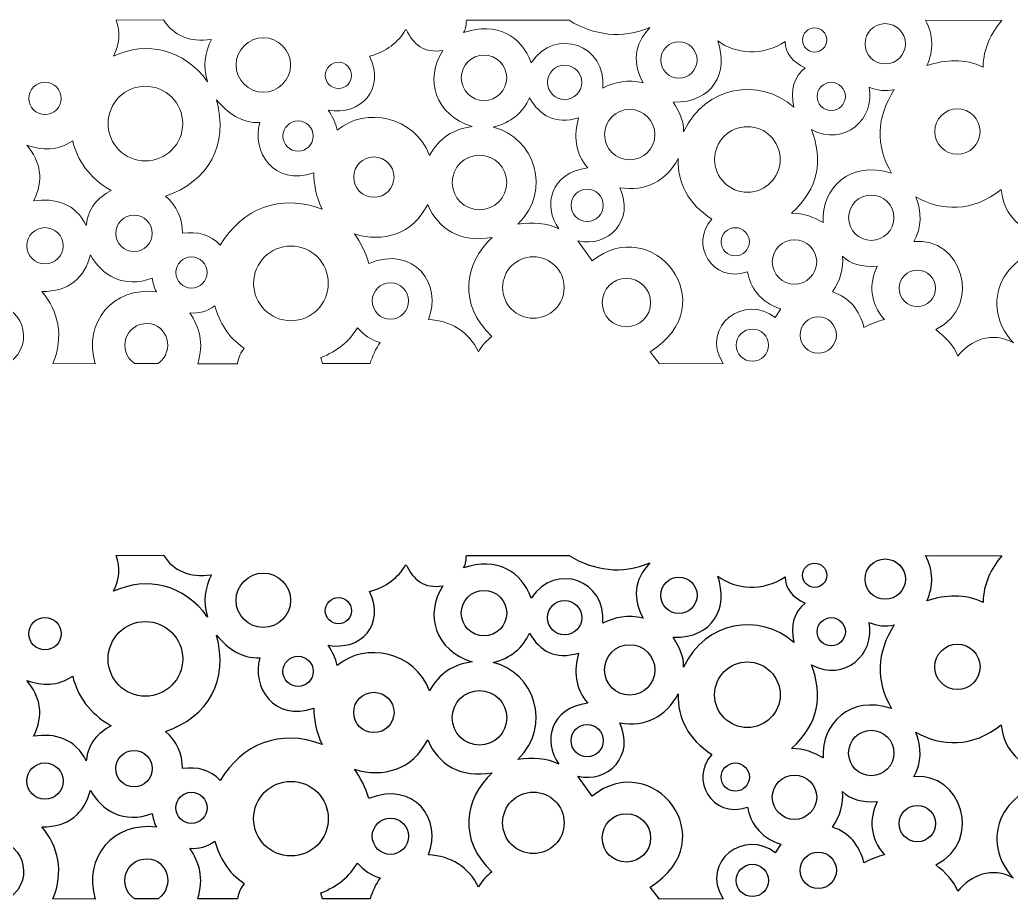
# Model space of a CAD drawing. Header units: centimetres. Extents: x -118 to 118, y -35 to 9.
# Drawn here: x 4.06 to 53.2, y -35.06 to 8.52 of the extents above; entities that cross this region are included whole.
import ezdxf

# ---------------------------------------------------------------- set-up
doc = ezdxf.new("R2010")
doc.units = ezdxf.units.CM
doc.header["$MEASUREMENT"] = 0
doc.layers.add('layer 1', color=7, linetype='Continuous')

msp = doc.modelspace()

# ---------------------------------------------------------------- linework, layer by layer
at = {"layer": 'layer 1', "color": 242, "lineweight": 9}
for centre, major_axis in [((43.46187, 7.52588), (0, 0.6)), ((46.96045, 7.33343), (0, 1)), ((16.13301, 6.28407), (0, 1.35)), ((36.7314, 6.53237), (0, 0.9)), ((19.85622, 5.76756), (0, 0.65)), ((27.07108, 5.64757), (0, 1.125)), ((31.06492, 5.42299), (0, 0.85)), ((5.31024, 4.62869), (0, 0.8)), ((44.28357, 4.72463), (0, 0.7)), ((10.28718, 3.38065), (0, 1.85)), ((34.29369, 2.83472), (0, 1.25)), ((50.53647, 2.98493), (0, 1.125)), ((17.85551, 2.76097), (0, 0.75)), ((40.12776, 1.60217), (0, 1.625)), ((21.61212, 0.72569), (0, 1)), ((26.84852, 0.46021), (0, 1.35)), ((32.18466, -0.6712), (0, 0.8)), ((46.26726, -1.28428), (0, 1.125)), ((9.72414, -2.0597), (0, 0.9)), ((5.31024, -2.67691), (0, 0.9)), ((39.52518, -2.47894), (0, 0.7)), ((42.46196, -3.47739), (0, 1.1)), ((17.50291, -4.53814), (0, 1.85)), ((12.57018, -4.00105), (0, 0.775)), ((29.51924, -4.74427), (0, 1.525)), ((48.552, -4.78307), (0, 0.9)), ((34.12935, -5.49184), (0, 1.2)), ((22.43382, -5.40967), (0, 0.9)), ((43.64033, -7.0985), (0, 0.9)), ((40.37427, -7.60087), (0, 0.8))]:
    msp.add_ellipse(centre, major_axis=major_axis, ratio=1, dxfattribs=at)
at = {"layer": 'layer 1', "color": 177}
for centre, major_axis in [((43.46187, -19.00302), (0, 0.6)), ((46.96045, -19.19547), (0, 1)), ((16.13301, -20.24483), (0, 1.35)), ((36.7314, -19.99653), (0, 0.9)), ((19.85622, -20.76134), (0, 0.65)), ((27.07108, -20.88133), (0, 1.125)), ((31.06492, -21.10591), (0, 0.85)), ((5.31024, -21.90021), (0, 0.8)), ((44.28357, -21.80427), (0, 0.7)), ((10.28718, -23.14825), (0, 1.85)), ((34.29369, -23.69418), (0, 1.25)), ((50.53647, -23.54397), (0, 1.125)), ((17.85551, -23.76793), (0, 0.75)), ((40.12776, -24.92673), (0, 1.625)), ((21.61212, -25.80321), (0, 1)), ((26.84852, -26.06869), (0, 1.35)), ((32.18466, -27.2001), (0, 0.8)), ((46.26726, -27.81318), (0, 1.125)), ((9.72414, -28.5886), (0, 0.9)), ((5.31024, -29.20581), (0, 0.9)), ((39.52518, -29.00784), (0, 0.7)), ((42.46196, -30.00629), (0, 1.1)), ((17.50291, -31.06704), (0, 1.85)), ((12.57018, -30.52995), (0, 0.775)), ((29.51924, -31.27317), (0, 1.525)), ((48.552, -31.31197), (0, 0.9)), ((34.12935, -32.02074), (0, 1.2)), ((22.43382, -31.93857), (0, 0.9)), ((43.64033, -33.6274), (0, 0.9)), ((40.37427, -34.12977), (0, 0.8))]:
    msp.add_ellipse(centre, major_axis=major_axis, ratio=1, dxfattribs=at)
at = {"layer": 'layer 1', "color": 242, "lineweight": 9}
for points, knots in [([(8.83842, 8.50943), (9.04592, 7.91599), (9.00442, 7.32254), (8.71392, 6.72908), (8.71392, 6.72908), (10.35082, 7.48673), (12.20224, 7.08782), (13.37022, 5.44673), (13.37022, 5.44673), (13.12379, 6.22071), (13.23895, 6.90962), (13.55697, 7.55078), (13.55697, 7.55078), (12.46085, 7.40242), (11.67753, 7.74066), (11.17902, 8.52188), (11.17902, 8.52188), (11.17902, 8.52188), (8.83842, 8.50943), (8.83842, 8.50943)], [0, 0, 0, 0, 0.16666667, 0.16666667, 0.16666667, 0.16666667, 0.33333333, 0.33333333, 0.33333333, 0.33333333, 0.5, 0.5, 0.5, 0.5, 0.66666667, 0.66666667, 0.66666667, 0.66666667, 1, 1, 1, 1]), ([(26.20641, 8.49708), (26.1678, 8.32915), (26.20713, 8.08955), (26.05582, 7.89472), (26.05582, 7.89472), (27.71134, 8.43707), (28.93728, 7.73503), (29.40987, 6.38882), (29.40987, 6.38882), (30.61674, 8.21165), (33.1668, 7.26069), (32.95558, 5.14303), (32.95558, 5.14303), (33.55655, 5.45819), (34.21637, 5.56737), (34.95432, 5.40314), (34.95432, 5.40314), (34.44922, 6.32687), (34.47198, 7.29162), (35.29657, 8.14114), (35.29657, 8.14114), (33.89255, 7.5445), (32.5119, 7.75839), (31.29909, 8.49708), (31.29909, 8.49708), (31.29909, 8.49708), (26.20641, 8.49708), (26.20641, 8.49708)], [0, 0, 0, 0, 0.125, 0.125, 0.125, 0.125, 0.25, 0.25, 0.25, 0.25, 0.375, 0.375, 0.375, 0.375, 0.5, 0.5, 0.5, 0.5, 0.625, 0.625, 0.625, 0.625, 0.75, 0.75, 0.75, 0.75, 1, 1, 1, 1]), ([(48.9612, 8.50979), (49.34671, 7.74753), (49.36699, 6.99669), (49.02208, 6.25723), (49.02208, 6.25723), (49.96065, 6.5572), (50.89157, 6.61175), (51.80734, 6.18113), (51.80734, 6.18113), (51.82631, 7.12395), (52.21428, 7.8487), (52.73576, 8.49457), (52.73576, 8.49457), (52.73576, 8.49457), (48.9612, 8.50979), (48.9612, 8.50979)], [0, 0, 0, 0, 0.2, 0.2, 0.2, 0.2, 0.4, 0.4, 0.4, 0.4, 0.6, 0.6, 0.6, 0.6, 1, 1, 1, 1]), ([(23.21735, 8.04537), (23.21735, 8.04537), (23.16731, 8.00878), (23.16731, 8.00878), (23.16731, 8.00878), (22.81273, 7.40619), (22.25414, 6.95199), (21.39734, 6.71461), (21.39734, 6.71461), (22.19187, 5.06131), (20.97334, 3.77183), (19.34249, 4.05309), (19.34249, 4.05309), (19.56712, 3.73106), (19.73848, 3.40142), (19.7926, 3.05502), (19.7926, 3.05502), (21.20564, 4.22684), (23.62664, 3.7523), (24.37198, 1.80254), (24.37198, 1.80254), (24.85052, 2.66792), (25.56874, 3.12054), (26.48554, 3.23115), (26.48554, 3.23115), (24.66356, 3.78418), (24.09429, 5.59561), (25.03736, 7.00816), (25.03736, 7.00816), (24.09676, 6.84019), (23.56429, 7.30009), (23.21735, 8.04537)], [0, 0, 0, 0, 0.11111111, 0.11111111, 0.11111111, 0.11111111, 0.22222222, 0.22222222, 0.22222222, 0.22222222, 0.33333333, 0.33333333, 0.33333333, 0.33333333, 0.44444444, 0.44444444, 0.44444444, 0.44444444, 0.55555556, 0.55555556, 0.55555556, 0.55555556, 0.66666667, 0.66666667, 0.66666667, 0.66666667, 0.77777778, 0.77777778, 0.77777778, 0.77777778, 1, 1, 1, 1]), ([(38.66132, 7.47941), (39.198, 5.94132), (38.43912, 4.38907), (36.45284, 4.44917), (36.45284, 4.44917), (36.76009, 3.95449), (36.98863, 3.49254), (36.96644, 2.97685), (36.96644, 2.97685), (38.02637, 5.24538), (40.72866, 5.69206), (42.42772, 4.19237), (42.42772, 4.19237), (42.25097, 5.06197), (42.43929, 5.71253), (42.99268, 6.14405), (42.99268, 6.14405), (42.35138, 6.43174), (42.02038, 6.86546), (41.99972, 7.44517), (41.99972, 7.44517), (40.86922, 6.70416), (39.55449, 6.81483), (38.66132, 7.47941)], [0, 0, 0, 0, 0.14285714, 0.14285714, 0.14285714, 0.14285714, 0.28571429, 0.28571429, 0.28571429, 0.28571429, 0.42857143, 0.42857143, 0.42857143, 0.42857143, 0.57142857, 0.57142857, 0.57142857, 0.57142857, 0.71428571, 0.71428571, 0.71428571, 0.71428571, 1, 1, 1, 1]), ([(46.15988, 5.18533), (46.46805, 3.59888), (44.95009, 2.22928), (43.30084, 3.07957), (43.30084, 3.07957), (43.87458, 1.56444), (43.69202, 0.18913), (42.30788, -1.06347), (42.30788, -1.06347), (42.95638, -1.05881), (43.44095, -1.27718), (43.88292, -1.52571), (43.88292, -1.52571), (43.788, 0.19411), (45.21359, 1.5891), (47.27268, 0.92245), (47.27268, 0.92245), (46.47172, 2.30348), (46.51737, 3.68449), (47.40964, 5.06549), (47.40964, 5.06549), (46.97031, 4.9728), (46.55371, 5.01277), (46.15988, 5.18533)], [0, 0, 0, 0, 0.14285714, 0.14285714, 0.14285714, 0.14285714, 0.28571429, 0.28571429, 0.28571429, 0.28571429, 0.42857143, 0.42857143, 0.42857143, 0.42857143, 0.57142857, 0.57142857, 0.57142857, 0.57142857, 0.71428571, 0.71428571, 0.71428571, 0.71428571, 1, 1, 1, 1]), ([(13.80418, 4.56191), (14.43435, 2.34305), (13.41488, 0.49525), (11.27965, -0.21317), (11.27965, -0.21317), (11.85221, -0.69858), (12.13272, -1.31176), (12.12116, -2.05275), (12.12116, -2.05275), (12.86718, -1.95752), (13.50941, -2.11443), (13.99988, -2.63985), (13.99988, -2.63985), (15.05657, -0.86316), (16.96547, -0.05735), (19.04894, -0.85898), (19.04894, -0.85898), (18.72189, -0.17473), (18.63379, 0.41552), (18.63797, 0.94146), (18.63797, 0.94146), (16.6518, 0.25809), (15.53964, 2.00421), (15.95688, 3.42685), (15.95688, 3.42685), (15.04924, 3.40397), (14.38303, 3.89077), (13.80418, 4.56191)], [0, 0, 0, 0, 0.125, 0.125, 0.125, 0.125, 0.25, 0.25, 0.25, 0.25, 0.375, 0.375, 0.375, 0.375, 0.5, 0.5, 0.5, 0.5, 0.625, 0.625, 0.625, 0.625, 0.75, 0.75, 0.75, 0.75, 1, 1, 1, 1]), ([(29.33092, 4.65461), (29.00564, 3.91846), (28.40644, 3.4334), (27.53332, 3.19941), (27.53332, 3.19941), (29.54636, 2.71649), (30.47939, 0.09286), (28.74884, -1.61131), (28.74884, -1.61131), (29.46747, -1.50514), (30.18812, -1.53661), (30.78612, -1.83387), (30.78612, -1.83387), (29.96922, -0.6965), (30.35505, 0.96778), (32.2242, 1.17925), (32.2242, 1.17925), (31.55695, 1.90804), (31.52757, 2.81648), (31.76196, 3.66165), (31.76196, 3.66165), (30.61205, 3.3378), (29.84164, 3.74583), (29.33092, 4.65461)], [0, 0, 0, 0, 0.14285714, 0.14285714, 0.14285714, 0.14285714, 0.28571429, 0.28571429, 0.28571429, 0.28571429, 0.42857143, 0.42857143, 0.42857143, 0.42857143, 0.57142857, 0.57142857, 0.57142857, 0.57142857, 0.71428571, 0.71428571, 0.71428571, 0.71428571, 1, 1, 1, 1]), ([(6.68447, 2.52824), (5.92696, 2.0239), (5.16946, 2.04675), (4.41193, 2.3092), (4.41193, 2.3092), (5.07375, 1.49695), (5.28826, 0.58887), (4.74049, -0.45618), (4.74049, -0.45618), (5.81747, -0.27363), (6.83964, -0.59761), (7.35528, -1.67459), (7.35528, -1.67459), (7.4492, -0.77826), (7.94552, -0.28434), (8.58738, 0.06404), (8.58738, 0.06404), (7.48074, 0.70833), (6.91489, 1.5554), (6.68447, 2.52824)], [0, 0, 0, 0, 0.16666667, 0.16666667, 0.16666667, 0.16666667, 0.33333333, 0.33333333, 0.33333333, 0.33333333, 0.5, 0.5, 0.5, 0.5, 0.66666667, 0.66666667, 0.66666667, 0.66666667, 1, 1, 1, 1]), ([(31.72772, -2.43307), (31.72772, -2.43307), (32.42964, -3.42603), (32.42964, -3.42603), (32.42964, -3.42603), (35.40852, -0.99783), (39.10073, -5.55745), (35.3058, -7.92859), (35.3058, -7.92859), (35.3058, -7.92859), (35.76804, -8.52779), (35.76804, -8.52779), (35.76804, -8.52779), (35.76804, -8.52779), (38.91812, -8.51067), (38.91812, -8.51067), (38.91812, -8.51067), (37.74078, -6.63477), (40.06328, -5.03581), (41.50324, -6.23371), (41.50324, -6.23371), (41.50324, -6.23371), (41.77716, -5.80571), (41.77716, -5.80571), (41.77716, -5.80571), (40.71366, -5.43935), (40.26017, -4.71736), (40.13364, -3.97387), (40.13364, -3.97387), (38.34887, -4.55096), (37.25033, -2.58072), (38.37028, -1.35451), (38.37028, -1.35451), (37.15616, -0.57414), (36.67395, 0.45021), (36.69252, 1.64149), (36.69252, 1.64149), (36.11364, 0.53118), (35.07431, -0.01025), (33.79924, 0.20341), (33.79924, 0.20341), (34.56401, -1.40668), (33.24004, -2.78624), (31.72772, -2.43307)], [0, 0, 0, 0, 0.08333333, 0.08333333, 0.08333333, 0.08333333, 0.16666667, 0.16666667, 0.16666667, 0.16666667, 0.25, 0.25, 0.25, 0.25, 0.33333333, 0.33333333, 0.33333333, 0.33333333, 0.41666667, 0.41666667, 0.41666667, 0.41666667, 0.5, 0.5, 0.5, 0.5, 0.58333333, 0.58333333, 0.58333333, 0.58333333, 0.66666667, 0.66666667, 0.66666667, 0.66666667, 0.75, 0.75, 0.75, 0.75, 0.83333333, 0.83333333, 0.83333333, 0.83333333, 1, 1, 1, 1]), ([(48.48222, -0.25231), (48.76764, -1.01389), (48.77742, -1.75429), (48.38437, -2.46372), (48.38437, -2.46372), (50.68401, -2.19621), (51.88432, -5.62746), (49.46072, -6.82783), (49.46072, -6.82783), (49.95156, -7.19642), (50.35273, -7.6139), (50.55664, -8.13902), (50.55664, -8.13902), (51.18622, -7.35799), (52.24943, -6.88187), (53.31601, -7.49321), (53.31601, -7.49321), (51.32578, -5.31637), (53.25368, -2.45982), (55.82097, -2.91383), (55.82097, -2.91383), (55.84331, -2.53547), (55.84151, -2.16517), (56.15366, -1.77877), (56.15366, -1.77877), (54.39504, -2.6567), (52.85084, -1.53248), (52.70934, 0.11952), (52.70934, 0.11952), (51.30029, -1.0321), (49.71512, -0.96681), (48.48222, -0.25231)], [0, 0, 0, 0, 0.11111111, 0.11111111, 0.11111111, 0.11111111, 0.22222222, 0.22222222, 0.22222222, 0.22222222, 0.33333333, 0.33333333, 0.33333333, 0.33333333, 0.44444444, 0.44444444, 0.44444444, 0.44444444, 0.55555556, 0.55555556, 0.55555556, 0.55555556, 0.66666667, 0.66666667, 0.66666667, 0.66666667, 0.77777778, 0.77777778, 0.77777778, 0.77777778, 1, 1, 1, 1]), ([(20.65108, -2.09067), (20.96828, -2.5079), (21.19884, -3.00094), (21.37012, -3.54587), (21.37012, -3.54587), (23.60209, -2.63066), (25.0452, -4.58752), (24.31476, -6.33643), (24.31476, -6.33643), (25.43655, -6.3766), (26.2952, -6.92241), (26.79716, -7.92859), (26.79716, -7.92859), (26.97509, -7.62542), (27.19169, -7.36738), (27.46484, -7.17531), (27.46484, -7.17531), (25.78836, -5.61524), (26.07658, -3.53658), (27.48196, -2.26187), (27.48196, -2.26187), (25.9283, -2.54721), (24.81265, -1.86243), (24.28052, -0.63547), (24.28052, -0.63547), (23.51511, -2.12421), (22.07845, -2.51939), (20.65108, -2.09067)], [0, 0, 0, 0, 0.125, 0.125, 0.125, 0.125, 0.25, 0.25, 0.25, 0.25, 0.375, 0.375, 0.375, 0.375, 0.5, 0.5, 0.5, 0.5, 0.625, 0.625, 0.625, 0.625, 0.75, 0.75, 0.75, 0.75, 1, 1, 1, 1]), ([(7.5628, -3.11829), (7.27871, -4.2598), (6.49235, -4.95483), (5.15804, -4.94469), (5.15804, -4.94469), (5.97807, -5.91177), (6.25585, -7.16362), (5.70596, -8.50617), (5.70596, -8.50617), (5.70596, -8.50617), (7.7911, -8.52139), (7.7911, -8.52139), (7.7911, -8.52139), (7.21781, -6.47176), (8.65862, -4.69102), (10.8351, -4.95991), (10.8351, -4.95991), (10.7241, -4.7341), (10.6518, -4.50588), (10.62202, -4.27501), (10.62202, -4.27501), (9.22923, -4.81805), (8.10299, -4.14325), (7.5628, -3.11829)], [0, 0, 0, 0, 0.14285714, 0.14285714, 0.14285714, 0.14285714, 0.28571429, 0.28571429, 0.28571429, 0.28571429, 0.42857143, 0.42857143, 0.42857143, 0.42857143, 0.57142857, 0.57142857, 0.57142857, 0.57142857, 0.71428571, 0.71428571, 0.71428571, 0.71428571, 1, 1, 1, 1]), ([(44.83658, -3.19439), (44.90244, -3.7981), (44.7401, -4.3866), (44.34954, -4.95991), (44.34954, -4.95991), (45.20147, -5.2458), (45.68899, -5.8614), (45.90198, -6.72543), (45.90198, -6.72543), (46.25014, -6.54206), (46.59004, -6.41014), (46.92172, -6.32971), (46.92172, -6.32971), (46.19046, -5.49733), (46.15047, -4.57844), (46.55644, -3.68143), (46.55644, -3.68143), (45.80226, -3.75421), (45.20622, -3.56325), (44.83658, -3.19439)], [0, 0, 0, 0, 0.16666667, 0.16666667, 0.16666667, 0.16666667, 0.33333333, 0.33333333, 0.33333333, 0.33333333, 0.5, 0.5, 0.5, 0.5, 0.66666667, 0.66666667, 0.66666667, 0.66666667, 1, 1, 1, 1]), ([(1.81908, -8.49355), (1.81908, -8.49355), (3.53108, -8.49355), (3.53108, -8.49355), (3.53108, -8.49355), (4.94899, -7.42221), (4.06333, -5.5368), (2.67508, -5.54891), (2.67508, -5.54891), (1.02632, -5.58095), (0.57665, -7.6581), (1.81908, -8.49355)], [0, 0, 0, 0, 0.25, 0.25, 0.25, 0.25, 0.5, 0.5, 0.5, 0.5, 1, 1, 1, 1]), ([(12.4934, -6.00259), (12.95096, -6.69104), (13.21028, -7.49909), (12.8786, -8.51923), (12.8786, -8.51923), (12.8786, -8.51923), (14.8474, -8.51923), (14.8474, -8.51923), (14.8474, -8.51923), (14.90384, -8.21436), (15.01797, -7.95756), (15.1898, -7.74883), (15.1898, -7.74883), (14.35855, -7.19785), (13.96342, -6.46239), (13.72604, -5.66019), (13.72604, -5.66019), (13.33799, -5.92272), (12.9271, -6.03684), (12.4934, -6.00259)], [0, 0, 0, 0, 0.16666667, 0.16666667, 0.16666667, 0.16666667, 0.33333333, 0.33333333, 0.33333333, 0.33333333, 0.5, 0.5, 0.5, 0.5, 0.66666667, 0.66666667, 0.66666667, 0.66666667, 1, 1, 1, 1]), ([(9.74598, -8.50467), (9.74598, -8.50467), (10.92842, -8.50467), (10.92842, -8.50467), (10.92842, -8.50467), (11.77859, -7.88763), (11.37362, -6.55499), (10.40209, -6.52913), (10.40209, -6.52913), (9.29204, -6.48649), (8.86125, -7.89844), (9.74598, -8.50467)], [0, 0, 0, 0, 0.25, 0.25, 0.25, 0.25, 0.5, 0.5, 0.5, 0.5, 1, 1, 1, 1]), ([(20.7951, -6.74269), (20.40349, -7.39916), (19.811, -7.90202), (18.97602, -8.21947), (18.97602, -8.21947), (18.97602, -8.21947), (19.07382, -8.51287), (19.07382, -8.51287), (19.07382, -8.51287), (19.07382, -8.51287), (21.42102, -8.51287), (21.42102, -8.51287), (21.42102, -8.51287), (21.5481, -8.14283), (21.69803, -7.78421), (21.92958, -7.46641), (21.92958, -7.46641), (21.45838, -7.34919), (21.1096, -7.06878), (20.7951, -6.74269)], [0, 0, 0, 0, 0.16666667, 0.16666667, 0.16666667, 0.16666667, 0.33333333, 0.33333333, 0.33333333, 0.33333333, 0.5, 0.5, 0.5, 0.5, 0.66666667, 0.66666667, 0.66666667, 0.66666667, 1, 1, 1, 1])]:
    msp.add_open_spline(points, degree=3, knots=knots, dxfattribs=at)
at = {"layer": 'layer 1', "color": 177}
for points, knots in [([(8.83842, -18.01947), (9.04592, -18.61291), (9.00442, -19.20636), (8.71392, -19.79982), (8.71392, -19.79982), (10.35082, -19.04217), (12.20224, -19.44108), (13.37022, -21.08217), (13.37022, -21.08217), (13.12379, -20.30819), (13.23895, -19.61928), (13.55697, -18.97812), (13.55697, -18.97812), (12.46085, -19.12648), (11.67753, -18.78824), (11.17902, -18.00702), (11.17902, -18.00702), (11.17902, -18.00702), (8.83842, -18.01947), (8.83842, -18.01947)], [0, 0, 0, 0, 0.16666667, 0.16666667, 0.16666667, 0.16666667, 0.33333333, 0.33333333, 0.33333333, 0.33333333, 0.5, 0.5, 0.5, 0.5, 0.66666667, 0.66666667, 0.66666667, 0.66666667, 1, 1, 1, 1]), ([(26.20641, -18.03182), (26.1678, -18.19975), (26.20713, -18.43935), (26.05582, -18.63418), (26.05582, -18.63418), (27.71134, -18.09183), (28.93728, -18.79387), (29.40987, -20.14008), (29.40987, -20.14008), (30.61674, -18.31725), (33.1668, -19.26821), (32.95558, -21.38587), (32.95558, -21.38587), (33.55655, -21.07071), (34.21637, -20.96153), (34.95432, -21.12576), (34.95432, -21.12576), (34.44922, -20.20203), (34.47198, -19.23728), (35.29657, -18.38776), (35.29657, -18.38776), (33.89255, -18.9844), (32.5119, -18.77051), (31.29909, -18.03182), (31.29909, -18.03182), (31.29909, -18.03182), (26.20641, -18.03182), (26.20641, -18.03182)], [0, 0, 0, 0, 0.125, 0.125, 0.125, 0.125, 0.25, 0.25, 0.25, 0.25, 0.375, 0.375, 0.375, 0.375, 0.5, 0.5, 0.5, 0.5, 0.625, 0.625, 0.625, 0.625, 0.75, 0.75, 0.75, 0.75, 1, 1, 1, 1]), ([(48.9612, -18.01911), (49.34671, -18.78137), (49.36699, -19.53221), (49.02208, -20.27167), (49.02208, -20.27167), (49.96065, -19.9717), (50.89157, -19.91715), (51.80734, -20.34777), (51.80734, -20.34777), (51.82631, -19.40495), (52.21428, -18.6802), (52.73576, -18.03433), (52.73576, -18.03433), (52.73576, -18.03433), (48.9612, -18.01911), (48.9612, -18.01911)], [0, 0, 0, 0, 0.2, 0.2, 0.2, 0.2, 0.4, 0.4, 0.4, 0.4, 0.6, 0.6, 0.6, 0.6, 1, 1, 1, 1]), ([(23.21735, -18.48353), (23.21735, -18.48353), (23.16731, -18.52012), (23.16731, -18.52012), (23.16731, -18.52012), (22.81273, -19.12271), (22.25414, -19.57691), (21.39734, -19.81429), (21.39734, -19.81429), (22.19187, -21.46759), (20.97334, -22.75707), (19.34249, -22.47581), (19.34249, -22.47581), (19.56712, -22.79784), (19.73848, -23.12748), (19.7926, -23.47388), (19.7926, -23.47388), (21.20564, -22.30206), (23.62664, -22.7766), (24.37198, -24.72636), (24.37198, -24.72636), (24.85052, -23.86098), (25.56874, -23.40836), (26.48554, -23.29775), (26.48554, -23.29775), (24.66356, -22.74472), (24.09429, -20.93329), (25.03736, -19.52074), (25.03736, -19.52074), (24.09676, -19.68871), (23.56429, -19.22881), (23.21735, -18.48353)], [0, 0, 0, 0, 0.11111111, 0.11111111, 0.11111111, 0.11111111, 0.22222222, 0.22222222, 0.22222222, 0.22222222, 0.33333333, 0.33333333, 0.33333333, 0.33333333, 0.44444444, 0.44444444, 0.44444444, 0.44444444, 0.55555556, 0.55555556, 0.55555556, 0.55555556, 0.66666667, 0.66666667, 0.66666667, 0.66666667, 0.77777778, 0.77777778, 0.77777778, 0.77777778, 1, 1, 1, 1]), ([(38.66132, -19.04949), (39.198, -20.58758), (38.43912, -22.13983), (36.45284, -22.07973), (36.45284, -22.07973), (36.76009, -22.57441), (36.98863, -23.03636), (36.96644, -23.55205), (36.96644, -23.55205), (38.02637, -21.28352), (40.72866, -20.83684), (42.42772, -22.33653), (42.42772, -22.33653), (42.25097, -21.46693), (42.43929, -20.81637), (42.99268, -20.38485), (42.99268, -20.38485), (42.35138, -20.09716), (42.02038, -19.66344), (41.99972, -19.08373), (41.99972, -19.08373), (40.86922, -19.82474), (39.55449, -19.71407), (38.66132, -19.04949)], [0, 0, 0, 0, 0.14285714, 0.14285714, 0.14285714, 0.14285714, 0.28571429, 0.28571429, 0.28571429, 0.28571429, 0.42857143, 0.42857143, 0.42857143, 0.42857143, 0.57142857, 0.57142857, 0.57142857, 0.57142857, 0.71428571, 0.71428571, 0.71428571, 0.71428571, 1, 1, 1, 1]), ([(46.15988, -21.34357), (46.46805, -22.93002), (44.95009, -24.29962), (43.30084, -23.44933), (43.30084, -23.44933), (43.87458, -24.96446), (43.69202, -26.33977), (42.30788, -27.59237), (42.30788, -27.59237), (42.95638, -27.58771), (43.44095, -27.80608), (43.88292, -28.05461), (43.88292, -28.05461), (43.788, -26.33479), (45.21359, -24.9398), (47.27268, -25.60645), (47.27268, -25.60645), (46.47172, -24.22542), (46.51737, -22.84441), (47.40964, -21.46341), (47.40964, -21.46341), (46.97031, -21.5561), (46.55371, -21.51613), (46.15988, -21.34357)], [0, 0, 0, 0, 0.14285714, 0.14285714, 0.14285714, 0.14285714, 0.28571429, 0.28571429, 0.28571429, 0.28571429, 0.42857143, 0.42857143, 0.42857143, 0.42857143, 0.57142857, 0.57142857, 0.57142857, 0.57142857, 0.71428571, 0.71428571, 0.71428571, 0.71428571, 1, 1, 1, 1]), ([(13.80418, -21.96699), (14.43435, -24.18585), (13.41488, -26.03365), (11.27965, -26.74207), (11.27965, -26.74207), (11.85221, -27.22748), (12.13272, -27.84066), (12.12116, -28.58165), (12.12116, -28.58165), (12.86718, -28.48642), (13.50941, -28.64333), (13.99988, -29.16875), (13.99988, -29.16875), (15.05657, -27.39206), (16.96547, -26.58625), (19.04894, -27.38788), (19.04894, -27.38788), (18.72189, -26.70363), (18.63379, -26.11338), (18.63797, -25.58744), (18.63797, -25.58744), (16.6518, -26.27081), (15.53964, -24.52469), (15.95688, -23.10205), (15.95688, -23.10205), (15.04924, -23.12493), (14.38303, -22.63813), (13.80418, -21.96699)], [0, 0, 0, 0, 0.125, 0.125, 0.125, 0.125, 0.25, 0.25, 0.25, 0.25, 0.375, 0.375, 0.375, 0.375, 0.5, 0.5, 0.5, 0.5, 0.625, 0.625, 0.625, 0.625, 0.75, 0.75, 0.75, 0.75, 1, 1, 1, 1]), ([(29.33092, -21.87429), (29.00564, -22.61044), (28.40644, -23.0955), (27.53332, -23.32949), (27.53332, -23.32949), (29.54636, -23.81241), (30.47939, -26.43604), (28.74884, -28.14021), (28.74884, -28.14021), (29.46747, -28.03404), (30.18812, -28.06551), (30.78612, -28.36277), (30.78612, -28.36277), (29.96922, -27.2254), (30.35505, -25.56112), (32.2242, -25.34965), (32.2242, -25.34965), (31.55695, -24.62086), (31.52757, -23.71242), (31.76196, -22.86725), (31.76196, -22.86725), (30.61205, -23.1911), (29.84164, -22.78307), (29.33092, -21.87429)], [0, 0, 0, 0, 0.14285714, 0.14285714, 0.14285714, 0.14285714, 0.28571429, 0.28571429, 0.28571429, 0.28571429, 0.42857143, 0.42857143, 0.42857143, 0.42857143, 0.57142857, 0.57142857, 0.57142857, 0.57142857, 0.71428571, 0.71428571, 0.71428571, 0.71428571, 1, 1, 1, 1]), ([(6.68447, -24.00066), (5.92696, -24.505), (5.16946, -24.48215), (4.41193, -24.2197), (4.41193, -24.2197), (5.07375, -25.03195), (5.28826, -25.94003), (4.74049, -26.98508), (4.74049, -26.98508), (5.81747, -26.80253), (6.83964, -27.12651), (7.35528, -28.20349), (7.35528, -28.20349), (7.4492, -27.30716), (7.94552, -26.81324), (8.58738, -26.46486), (8.58738, -26.46486), (7.48074, -25.82057), (6.91489, -24.9735), (6.68447, -24.00066)], [0, 0, 0, 0, 0.16666667, 0.16666667, 0.16666667, 0.16666667, 0.33333333, 0.33333333, 0.33333333, 0.33333333, 0.5, 0.5, 0.5, 0.5, 0.66666667, 0.66666667, 0.66666667, 0.66666667, 1, 1, 1, 1]), ([(31.72772, -28.96197), (31.72772, -28.96197), (32.42964, -29.95493), (32.42964, -29.95493), (32.42964, -29.95493), (35.40852, -27.52673), (39.10073, -32.08635), (35.3058, -34.45749), (35.3058, -34.45749), (35.3058, -34.45749), (35.76804, -35.05669), (35.76804, -35.05669), (35.76804, -35.05669), (35.76804, -35.05669), (38.91812, -35.03957), (38.91812, -35.03957), (38.91812, -35.03957), (37.74078, -33.16367), (40.06328, -31.56471), (41.50324, -32.76261), (41.50324, -32.76261), (41.50324, -32.76261), (41.77716, -32.33461), (41.77716, -32.33461), (41.77716, -32.33461), (40.71366, -31.96825), (40.26017, -31.24626), (40.13364, -30.50277), (40.13364, -30.50277), (38.34887, -31.07986), (37.25033, -29.10962), (38.37028, -27.88341), (38.37028, -27.88341), (37.15616, -27.10304), (36.67395, -26.07869), (36.69252, -24.88741), (36.69252, -24.88741), (36.11364, -25.99772), (35.07431, -26.53915), (33.79924, -26.32549), (33.79924, -26.32549), (34.56401, -27.93558), (33.24004, -29.31514), (31.72772, -28.96197)], [0, 0, 0, 0, 0.08333333, 0.08333333, 0.08333333, 0.08333333, 0.16666667, 0.16666667, 0.16666667, 0.16666667, 0.25, 0.25, 0.25, 0.25, 0.33333333, 0.33333333, 0.33333333, 0.33333333, 0.41666667, 0.41666667, 0.41666667, 0.41666667, 0.5, 0.5, 0.5, 0.5, 0.58333333, 0.58333333, 0.58333333, 0.58333333, 0.66666667, 0.66666667, 0.66666667, 0.66666667, 0.75, 0.75, 0.75, 0.75, 0.83333333, 0.83333333, 0.83333333, 0.83333333, 1, 1, 1, 1]), ([(48.48222, -26.78121), (48.76764, -27.54279), (48.77742, -28.28319), (48.38437, -28.99262), (48.38437, -28.99262), (50.68401, -28.72511), (51.88432, -32.15636), (49.46072, -33.35673), (49.46072, -33.35673), (49.95156, -33.72532), (50.35273, -34.1428), (50.55664, -34.66792), (50.55664, -34.66792), (51.18622, -33.88689), (52.24943, -33.41077), (53.31601, -34.02211), (53.31601, -34.02211), (51.32578, -31.84527), (53.25368, -28.98872), (55.82097, -29.44273), (55.82097, -29.44273), (55.84331, -29.06437), (55.84151, -28.69407), (56.15366, -28.30767), (56.15366, -28.30767), (54.39504, -29.1856), (52.85084, -28.06138), (52.70934, -26.40938), (52.70934, -26.40938), (51.30029, -27.561), (49.71512, -27.49571), (48.48222, -26.78121)], [0, 0, 0, 0, 0.11111111, 0.11111111, 0.11111111, 0.11111111, 0.22222222, 0.22222222, 0.22222222, 0.22222222, 0.33333333, 0.33333333, 0.33333333, 0.33333333, 0.44444444, 0.44444444, 0.44444444, 0.44444444, 0.55555556, 0.55555556, 0.55555556, 0.55555556, 0.66666667, 0.66666667, 0.66666667, 0.66666667, 0.77777778, 0.77777778, 0.77777778, 0.77777778, 1, 1, 1, 1]), ([(20.65108, -28.61957), (20.96828, -29.0368), (21.19884, -29.52984), (21.37012, -30.07477), (21.37012, -30.07477), (23.60209, -29.15956), (25.0452, -31.11642), (24.31476, -32.86533), (24.31476, -32.86533), (25.43655, -32.9055), (26.2952, -33.45131), (26.79716, -34.45749), (26.79716, -34.45749), (26.97509, -34.15432), (27.19169, -33.89628), (27.46484, -33.70421), (27.46484, -33.70421), (25.78836, -32.14414), (26.07658, -30.06548), (27.48196, -28.79077), (27.48196, -28.79077), (25.9283, -29.07611), (24.81265, -28.39133), (24.28052, -27.16437), (24.28052, -27.16437), (23.51511, -28.65311), (22.07845, -29.04829), (20.65108, -28.61957)], [0, 0, 0, 0, 0.125, 0.125, 0.125, 0.125, 0.25, 0.25, 0.25, 0.25, 0.375, 0.375, 0.375, 0.375, 0.5, 0.5, 0.5, 0.5, 0.625, 0.625, 0.625, 0.625, 0.75, 0.75, 0.75, 0.75, 1, 1, 1, 1]), ([(7.5628, -29.64719), (7.27871, -30.7887), (6.49235, -31.48373), (5.15804, -31.47359), (5.15804, -31.47359), (5.97807, -32.44067), (6.25585, -33.69252), (5.70596, -35.03507), (5.70596, -35.03507), (5.70596, -35.03507), (7.7911, -35.05029), (7.7911, -35.05029), (7.7911, -35.05029), (7.21781, -33.00066), (8.65862, -31.21992), (10.8351, -31.48881), (10.8351, -31.48881), (10.7241, -31.263), (10.6518, -31.03478), (10.62202, -30.80391), (10.62202, -30.80391), (9.22923, -31.34695), (8.10299, -30.67215), (7.5628, -29.64719)], [0, 0, 0, 0, 0.14285714, 0.14285714, 0.14285714, 0.14285714, 0.28571429, 0.28571429, 0.28571429, 0.28571429, 0.42857143, 0.42857143, 0.42857143, 0.42857143, 0.57142857, 0.57142857, 0.57142857, 0.57142857, 0.71428571, 0.71428571, 0.71428571, 0.71428571, 1, 1, 1, 1]), ([(44.83658, -29.72329), (44.90244, -30.327), (44.7401, -30.9155), (44.34954, -31.48881), (44.34954, -31.48881), (45.20147, -31.7747), (45.68899, -32.3903), (45.90198, -33.25433), (45.90198, -33.25433), (46.25014, -33.07096), (46.59004, -32.93904), (46.92172, -32.85861), (46.92172, -32.85861), (46.19046, -32.02623), (46.15047, -31.10734), (46.55644, -30.21033), (46.55644, -30.21033), (45.80226, -30.28311), (45.20622, -30.09215), (44.83658, -29.72329)], [0, 0, 0, 0, 0.16666667, 0.16666667, 0.16666667, 0.16666667, 0.33333333, 0.33333333, 0.33333333, 0.33333333, 0.5, 0.5, 0.5, 0.5, 0.66666667, 0.66666667, 0.66666667, 0.66666667, 1, 1, 1, 1]), ([(1.81908, -35.02245), (1.81908, -35.02245), (3.53108, -35.02245), (3.53108, -35.02245), (3.53108, -35.02245), (4.94899, -33.95111), (4.06333, -32.0657), (2.67508, -32.07781), (2.67508, -32.07781), (1.02632, -32.10985), (0.57665, -34.187), (1.81908, -35.02245)], [0, 0, 0, 0, 0.25, 0.25, 0.25, 0.25, 0.5, 0.5, 0.5, 0.5, 1, 1, 1, 1]), ([(12.4934, -32.53149), (12.95096, -33.21994), (13.21028, -34.02799), (12.8786, -35.04813), (12.8786, -35.04813), (12.8786, -35.04813), (14.8474, -35.04813), (14.8474, -35.04813), (14.8474, -35.04813), (14.90384, -34.74326), (15.01797, -34.48646), (15.1898, -34.27773), (15.1898, -34.27773), (14.35855, -33.72675), (13.96342, -32.99129), (13.72604, -32.18909), (13.72604, -32.18909), (13.33799, -32.45162), (12.9271, -32.56574), (12.4934, -32.53149)], [0, 0, 0, 0, 0.16666667, 0.16666667, 0.16666667, 0.16666667, 0.33333333, 0.33333333, 0.33333333, 0.33333333, 0.5, 0.5, 0.5, 0.5, 0.66666667, 0.66666667, 0.66666667, 0.66666667, 1, 1, 1, 1]), ([(9.74598, -35.03357), (9.74598, -35.03357), (10.92842, -35.03357), (10.92842, -35.03357), (10.92842, -35.03357), (11.77859, -34.41653), (11.37362, -33.08389), (10.40209, -33.05803), (10.40209, -33.05803), (9.29204, -33.01539), (8.86125, -34.42734), (9.74598, -35.03357)], [0, 0, 0, 0, 0.25, 0.25, 0.25, 0.25, 0.5, 0.5, 0.5, 0.5, 1, 1, 1, 1]), ([(20.7951, -33.27159), (20.40349, -33.92806), (19.811, -34.43092), (18.97602, -34.74837), (18.97602, -34.74837), (18.97602, -34.74837), (19.07382, -35.04177), (19.07382, -35.04177), (19.07382, -35.04177), (19.07382, -35.04177), (21.42102, -35.04177), (21.42102, -35.04177), (21.42102, -35.04177), (21.5481, -34.67173), (21.69803, -34.31311), (21.92958, -33.99531), (21.92958, -33.99531), (21.45838, -33.87809), (21.1096, -33.59768), (20.7951, -33.27159)], [0, 0, 0, 0, 0.16666667, 0.16666667, 0.16666667, 0.16666667, 0.33333333, 0.33333333, 0.33333333, 0.33333333, 0.5, 0.5, 0.5, 0.5, 0.66666667, 0.66666667, 0.66666667, 0.66666667, 1, 1, 1, 1])]:
    msp.add_open_spline(points, degree=3, knots=knots, dxfattribs=at)

doc.saveas('drawing.dxf')
